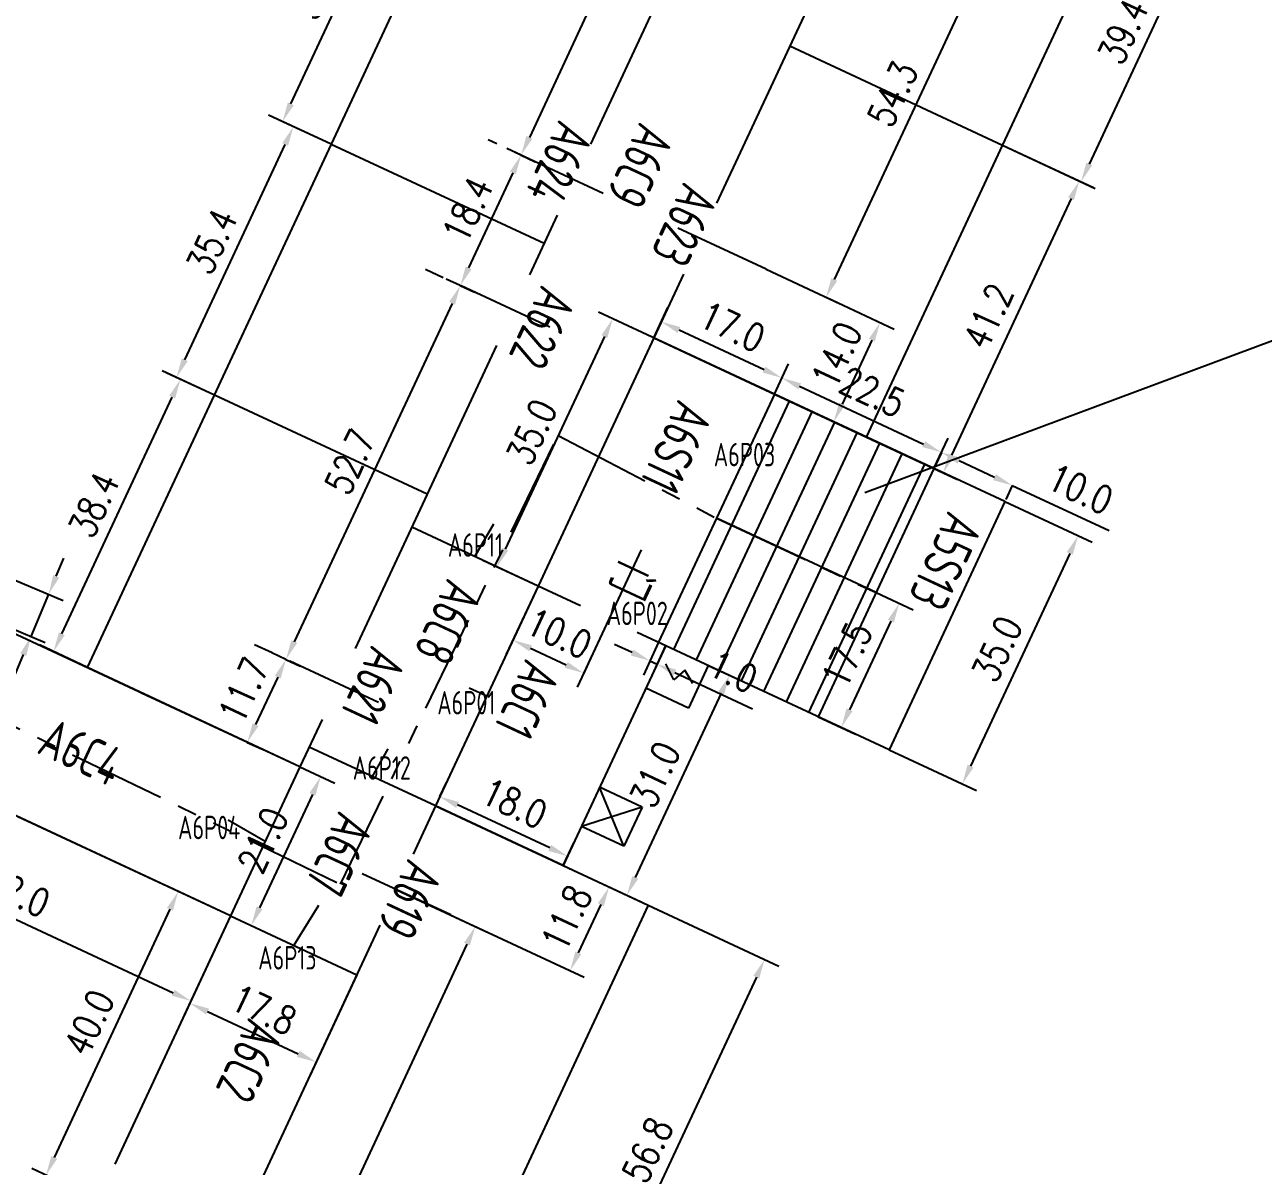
# Model space of a CAD drawing. Header units: millimetres. Extents: x -1254 to 4822, y -4397 to 16.
# Drawn here: x 1250.2 to 1408.5, y -813 to -667.1 of the extents above; entities that cross this region are included whole.
import ezdxf

# ---------------------------------------------------------------- set-up
doc = ezdxf.new("R2010")
doc.units = ezdxf.units.MM
doc.header["$LTSCALE"] = 10
doc.linetypes.add('CENTER', pattern=[2, 1.25, -0.25, 0.25, -0.25])
doc.linetypes.add('PHANTOM', pattern=[2.5, 1.25, -0.25, 0.25, -0.25, 0.25, -0.25])
for name, color, linetype in [('1轮廓实线层', 7, 'Continuous'), ('2细线层', 6, 'Continuous'), ('3中心线层', 1, 'CENTER'), ('5剖面线层', 2, 'Continuous'), ('6文字层', 5, 'Continuous'), ('7标注层', 6, 'Continuous'), ('9双点划线层', 6, 'PHANTOM')]:
    doc.layers.add(name, color=color, linetype=linetype)
doc.styles.add('PC_TEXTSTYLE', font='gbenor.shx', dxfattribs={"width": 0.8, "bigfont": 'hzfs.shx'})
doc.styles.add('TH_GBDIM', font='romans.shx', dxfattribs={"width": 0.8, "bigfont": 'gbcbig.shx'})
doc.dimstyles.new('单位为厘米', dxfattribs={"dimtxt": 3.5, "dimasz": 2.5, "dimexe": 2, "dimexo": 0, "dimgap": 1.5, "dimtad": 1, "dimdec": 1, "dimzin": 0, "dimdsep": 46, "dimtxsty": 'TH_GBDIM', "dimcen": 2.5, "dimclrd": 1, "dimclre": 1, "dimclrt": 5, "dimadec": 0, "dimazin": 0, "dimtfac": 0.714286, "dimtdec": 1, "dimtmove": 0, "dimatfit": 3, "dimfxl": 1, "dimtzin": 0, "dimlwd": -1, "dimlwe": -1, "dimarcsym": 0})

# ---------------------------------------------------------------- blocks, each defined once
blk = doc.blocks.new('*D308')
at = {"layer": '1轮廓实线层', "color": 1, "transparency": 16777216}
for p, q in [((1370.92, -650.57), (1377.38, -653.58)), ((1374.51, -655), (1353.67, -699.68)), ((1344.96, -698.37), (1354.43, -702.79))]:
    blk.add_line(p, q, dxfattribs=at)
for points in [[(1374.13, -654.82), (1374.88, -655.17), (1375.56, -652.73)], [(1353.29, -699.5), (1354.05, -699.86), (1352.62, -701.94)]]:
    blk.add_solid(points, dxfattribs=at)
at = {"layer": 'Defpoints', "color": 0, "transparency": 16777216}
for p in [(1370.92, -650.57), (1344.96, -698.37), (1352.62, -701.94)]:
    blk.add_point(p, dxfattribs=at)
at = {"layer": '1轮廓实线层', "color": 5, "transparency": 16777216, "insert": (1361.14, -675.96), "char_height": 3.5, "attachment_point": 5, "rotation": 65, "style": 'TH_GBDIM'}
blk.add_mtext('54.3', dxfattribs=at)
blk = doc.blocks.new('*D309')
at = {"layer": '1轮廓实线层', "color": 1, "transparency": 16777216}
for p, q in [((1336.6, -634.56), (1338.41, -635.41)), ((1335.54, -636.83), (1314.71, -681.51)), ((1313.65, -683.78), (1311.84, -682.93))]:
    blk.add_line(p, q, dxfattribs=at)
for points in [[(1335.17, -636.65), (1335.92, -637.01), (1336.6, -634.56)], [(1314.33, -681.33), (1315.09, -681.69), (1313.65, -683.78)]]:
    blk.add_solid(points, dxfattribs=at)
at = {"layer": 'Defpoints', "color": 0, "transparency": 16777216}
for p in [(1336.6, -634.56), (1313.65, -683.78), (1313.65, -683.78)]:
    blk.add_point(p, dxfattribs=at)
at = {"layer": '1轮廓实线层', "color": 5, "transparency": 16777216, "insert": (1322.18, -657.8), "char_height": 3.5, "attachment_point": 5, "rotation": 65, "style": 'TH_GBDIM'}
blk.add_mtext('54.3', dxfattribs=at)
blk = doc.blocks.new('*D310')
at = {"layer": '1轮廓实线层', "color": 1, "transparency": 16777216}
for p, q in [((1313.65, -683.78), (1315.46, -684.62)), ((1312.6, -686.04), (1306.93, -698.19)), ((1305.88, -700.45), (1304.06, -699.61))]:
    blk.add_line(p, q, dxfattribs=at)
for points in [[(1312.22, -685.87), (1312.97, -686.22), (1313.65, -683.78)], [(1306.56, -698.01), (1307.31, -698.36), (1305.88, -700.45)]]:
    blk.add_solid(points, dxfattribs=at)
at = {"layer": 'Defpoints', "color": 0, "transparency": 16777216}
for p in [(1313.65, -683.78), (1305.88, -700.45), (1305.88, -700.45)]:
    blk.add_point(p, dxfattribs=at)
at = {"layer": '1轮廓实线层', "color": 5, "transparency": 16777216, "insert": (1306.82, -690.74), "char_height": 3.5, "attachment_point": 5, "rotation": 65, "style": 'TH_GBDIM'}
blk.add_mtext('18.4', dxfattribs=at)
blk = doc.blocks.new('*D311')
at = {"layer": '1轮廓实线层', "color": 1, "transparency": 16777216}
for p, q in [((1352.62, -701.94), (1361.33, -706.01)), ((1358.46, -707.43), (1354.66, -715.59)), ((1346.7, -714.63), (1355.41, -718.7))]:
    blk.add_line(p, q, dxfattribs=at)
for points in [[(1358.08, -707.25), (1358.84, -707.6), (1359.52, -705.16)], [(1354.28, -715.41), (1355.03, -715.76), (1353.6, -717.85)]]:
    blk.add_solid(points, dxfattribs=at)
at = {"layer": 'Defpoints', "color": 0, "transparency": 16777216}
for p in [(1352.62, -701.94), (1346.7, -714.63), (1353.6, -717.85)]:
    blk.add_point(p, dxfattribs=at)
at = {"layer": '1轮廓实线层', "color": 5, "transparency": 16777216, "insert": (1354, -709.3), "char_height": 3.5, "attachment_point": 5, "rotation": 65, "style": 'TH_GBDIM'}
blk.add_mtext('14.0', dxfattribs=at)
blk = doc.blocks.new('*D312')
at = {"layer": '1轮廓实线层', "color": 1, "transparency": 16777216}
for p, q in [((1305.88, -700.45), (1307.69, -701.3)), ((1304.82, -702.72), (1284.66, -745.95)), ((1283.6, -748.21), (1281.79, -747.37))]:
    blk.add_line(p, q, dxfattribs=at)
for points in [[(1304.44, -702.54), (1305.2, -702.89), (1305.88, -700.45)], [(1284.28, -745.77), (1285.04, -746.12), (1283.6, -748.21)]]:
    blk.add_solid(points, dxfattribs=at)
at = {"layer": 'Defpoints', "color": 0, "transparency": 16777216}
for p in [(1305.88, -700.45), (1283.6, -748.21), (1283.6, -748.21)]:
    blk.add_point(p, dxfattribs=at)
at = {"layer": '1轮廓实线层', "color": 5, "transparency": 16777216, "insert": (1291.79, -722.96), "char_height": 3.5, "attachment_point": 5, "rotation": 65, "style": 'TH_GBDIM'}
blk.add_mtext('52.7', dxfattribs=at)
blk = doc.blocks.new('*D313')
at = {"layer": '1轮廓实线层', "color": 1, "transparency": 16777216}
for p, q in [((1332.87, -708.18), (1323.54, -703.84)), ((1324.3, -706.95), (1311.62, -734.14)), ((1315.81, -738.85), (1308.75, -735.56))]:
    blk.add_line(p, q, dxfattribs=at)
for points in [[(1323.92, -706.77), (1324.68, -707.12), (1325.36, -704.68)], [(1311.24, -733.96), (1312, -734.31), (1310.56, -736.4)]]:
    blk.add_solid(points, dxfattribs=at)
at = {"layer": 'Defpoints', "color": 0, "transparency": 16777216}
for p in [(1332.87, -708.18), (1310.56, -736.4), (1315.81, -738.85)]:
    blk.add_point(p, dxfattribs=at)
at = {"layer": '1轮廓实线层', "color": 5, "transparency": 16777216, "insert": (1315.01, -719.17), "char_height": 3.5, "attachment_point": 5, "rotation": 65, "style": 'TH_GBDIM'}
blk.add_mtext('35.0', dxfattribs=at)
blk = doc.blocks.new('*D314')
at = {"layer": '1轮廓实线层', "color": 1, "transparency": 16777216}
for p, q in [((1315.81, -738.85), (1311.75, -747.56)), ((1324.87, -743.07), (1320.81, -751.78)), ((1314.86, -746.8), (1319.39, -748.91))]:
    blk.add_line(p, q, dxfattribs=at)
for points in [[(1315.04, -746.42), (1314.68, -747.18), (1312.59, -745.74)], [(1319.57, -748.54), (1319.22, -749.29), (1321.66, -749.97)]]:
    blk.add_solid(points, dxfattribs=at)
at = {"layer": 'Defpoints', "color": 0, "transparency": 16777216}
for p in [(1315.81, -738.85), (1324.87, -743.07), (1321.66, -749.97)]:
    blk.add_point(p, dxfattribs=at)
at = {"layer": '1轮廓实线层', "color": 5, "transparency": 16777216, "insert": (1318.5, -744.91), "char_height": 3.5, "attachment_point": 5, "rotation": 335, "style": 'TH_GBDIM'}
blk.add_mtext('10.0', dxfattribs=at)
blk = doc.blocks.new('*D315')
at = {"layer": '1轮廓实线层', "color": 1, "transparency": 16777216}
for p, q in [((1330.6, -707.13), (1332.41, -703.26)), ((1344.7, -711.2), (1333.83, -706.13)), ((1346.01, -714.31), (1347.81, -710.44))]:
    blk.add_line(p, q, dxfattribs=at)
for points in [[(1334, -705.75), (1333.65, -706.5), (1331.56, -705.07)], [(1344.88, -710.82), (1344.53, -711.57), (1346.97, -712.25)]]:
    blk.add_solid(points, dxfattribs=at)
at = {"layer": 'Defpoints', "color": 0, "transparency": 16777216}
for p in [(1331.56, -705.07), (1330.6, -707.13), (1346.01, -714.31)]:
    blk.add_point(p, dxfattribs=at)
at = {"layer": '1轮廓实线层', "color": 5, "transparency": 16777216, "insert": (1340.64, -705.72), "char_height": 3.5, "attachment_point": 5, "rotation": 335, "style": 'TH_GBDIM'}
blk.add_mtext('17.0', dxfattribs=at)
blk = doc.blocks.new('*D316')
at = {"layer": '1轮廓实线层', "color": 1, "transparency": 16777216}
for p, q in [((1346.01, -714.31), (1347.81, -710.44)), ((1349.23, -713.31), (1365.09, -720.71)), ((1366.4, -723.82), (1368.21, -719.95))]:
    blk.add_line(p, q, dxfattribs=at)
for points in [[(1349.41, -712.93), (1349.06, -713.69), (1346.97, -712.25)], [(1365.27, -720.33), (1364.92, -721.08), (1367.36, -721.76)]]:
    blk.add_solid(points, dxfattribs=at)
at = {"layer": 'Defpoints', "color": 0, "transparency": 16777216}
for p in [(1346.01, -714.31), (1367.36, -721.76), (1366.4, -723.82)]:
    blk.add_point(p, dxfattribs=at)
at = {"layer": '1轮廓实线层', "color": 5, "transparency": 16777216, "insert": (1358.54, -714.06), "char_height": 3.5, "attachment_point": 5, "rotation": 335, "style": 'TH_GBDIM'}
blk.add_mtext('22.5', dxfattribs=at)
blk = doc.blocks.new('*D317')
at = {"layer": '1轮廓实线层', "color": 1, "transparency": 16777216}
for p, q in [((1367.36, -721.76), (1366.52, -723.57)), ((1369.63, -722.82), (1374.16, -724.93)), ((1376.42, -725.99), (1375.58, -727.8)), ((1376.42, -725.99), (1388.78, -731.75))]:
    blk.add_line(p, q, dxfattribs=at)
for points in [[(1369.8, -722.44), (1369.45, -723.2), (1367.36, -721.76)], [(1374.33, -724.55), (1373.98, -725.31), (1376.42, -725.99)]]:
    blk.add_solid(points, dxfattribs=at)
at = {"layer": 'Defpoints', "color": 0, "transparency": 16777216}
for p in [(1367.36, -721.76), (1376.42, -725.99), (1376.42, -725.99)]:
    blk.add_point(p, dxfattribs=at)
at = {"layer": '1轮廓实线层', "color": 5, "transparency": 16777216, "insert": (1385.11, -726.45), "char_height": 3.5, "attachment_point": 5, "rotation": 335, "style": 'TH_GBDIM'}
blk.add_mtext('10.0', dxfattribs=at)
blk = doc.blocks.new('*D318')
at = {"layer": '1轮廓实线层', "color": 1, "transparency": 16777216}
for p, q in [((1359.01, -739.68), (1363.77, -741.9)), ((1360.9, -743.32), (1355.62, -754.65)), ((1351.61, -755.54), (1356.37, -757.76))]:
    blk.add_line(p, q, dxfattribs=at)
for points in [[(1360.52, -743.15), (1361.28, -743.5), (1361.96, -741.06)], [(1355.24, -754.48), (1356, -754.83), (1354.56, -756.92)]]:
    blk.add_solid(points, dxfattribs=at)
at = {"layer": 'Defpoints', "color": 0, "transparency": 16777216}
for p in [(1359.01, -739.68), (1351.61, -755.54), (1354.56, -756.92)]:
    blk.add_point(p, dxfattribs=at)
at = {"layer": '1轮廓实线层', "color": 5, "transparency": 16777216, "insert": (1355.31, -747.61), "char_height": 3.5, "attachment_point": 5, "rotation": 65, "style": 'TH_GBDIM'}
blk.add_mtext('17.5', dxfattribs=at)
blk = doc.blocks.new('*D319')
at = {"layer": '1轮廓实线层', "color": 1, "transparency": 16777216}
for p, q in [((1303.26, -765.75), (1304.11, -763.94)), ((1317.31, -772.3), (1305.53, -766.81)), ((1319.02, -774.55), (1320.42, -771.55))]:
    blk.add_line(p, q, dxfattribs=at)
for points in [[(1305.71, -766.43), (1305.35, -767.19), (1303.26, -765.75)], [(1317.49, -771.92), (1317.14, -772.68), (1319.58, -773.36)]]:
    blk.add_solid(points, dxfattribs=at)
at = {"layer": 'Defpoints', "color": 0, "transparency": 16777216}
for p in [(1303.26, -765.75), (1303.26, -765.75), (1319.02, -774.55)]:
    blk.add_point(p, dxfattribs=at)
at = {"layer": '1轮廓实线层', "color": 5, "transparency": 16777216, "insert": (1312.79, -766.61), "char_height": 3.5, "attachment_point": 5, "rotation": 335, "style": 'TH_GBDIM'}
blk.add_mtext('18.0', dxfattribs=at)
blk = doc.blocks.new('*D320')
at = {"layer": '1轮廓实线层', "color": 1, "transparency": 16777216}
for p, q in [((1337.56, -748.99), (1342.09, -751.1)), ((1339.22, -752.52), (1328.23, -776.08)), ((1319.02, -774.55), (1328.98, -779.2))]:
    blk.add_line(p, q, dxfattribs=at)
for points in [[(1338.84, -752.34), (1339.59, -752.7), (1340.27, -750.25)], [(1327.85, -775.91), (1328.61, -776.26), (1327.17, -778.35)]]:
    blk.add_solid(points, dxfattribs=at)
at = {"layer": 'Defpoints', "color": 0, "transparency": 16777216}
for p in [(1337.56, -748.99), (1319.02, -774.55), (1327.17, -778.35)]:
    blk.add_point(p, dxfattribs=at)
at = {"layer": '1轮廓实线层', "color": 5, "transparency": 16777216, "insert": (1330.78, -762.93), "char_height": 3.5, "attachment_point": 5, "rotation": 65, "style": 'TH_GBDIM'}
blk.add_mtext('31.0', dxfattribs=at)
blk = doc.blocks.new('*D321')
at = {"layer": '1轮廓实线层', "color": 1, "transparency": 16777216}
for p, q in [((1283.6, -748.21), (1285.42, -749.06)), ((1282.55, -750.48), (1279.72, -756.55)), ((1278.66, -758.82), (1280.47, -759.66))]:
    blk.add_line(p, q, dxfattribs=at)
for points in [[(1282.17, -750.3), (1282.93, -750.66), (1283.6, -748.21)], [(1279.34, -756.38), (1280.09, -756.73), (1278.66, -758.82)]]:
    blk.add_solid(points, dxfattribs=at)
at = {"layer": 'Defpoints', "color": 0, "transparency": 16777216}
for p in [(1283.6, -748.21), (1278.66, -758.82), (1278.66, -758.82)]:
    blk.add_point(p, dxfattribs=at)
at = {"layer": '1轮廓实线层', "color": 5, "transparency": 16777216, "insert": (1278.19, -752.14), "char_height": 3.5, "attachment_point": 5, "rotation": 65, "style": 'TH_GBDIM'}
blk.add_mtext('11.7', dxfattribs=at)
blk = doc.blocks.new('*D323')
at = {"layer": '1轮廓实线层', "color": 1, "transparency": 16777216}
for p, q in [((1285.39, -761.96), (1289.85, -764.04)), ((1286.98, -765.46), (1280.22, -779.96)), ((1276.52, -780.99), (1280.98, -783.07))]:
    blk.add_line(p, q, dxfattribs=at)
for points in [[(1286.6, -765.28), (1287.36, -765.63), (1288.04, -763.19)], [(1279.84, -779.78), (1280.6, -780.13), (1279.16, -782.22)]]:
    blk.add_solid(points, dxfattribs=at)
at = {"layer": 'Defpoints', "color": 0, "transparency": 16777216}
for p in [(1285.39, -761.96), (1276.52, -780.99), (1279.16, -782.22)]:
    blk.add_point(p, dxfattribs=at)
at = {"layer": '1轮廓实线层', "color": 5, "transparency": 16777216, "insert": (1280.66, -771.33), "char_height": 3.5, "attachment_point": 5, "rotation": 65, "style": 'TH_GBDIM'}
blk.add_mtext('21.0', dxfattribs=at)
blk = doc.blocks.new('*D326')
at = {"layer": '1轮廓实线层', "color": 1, "transparency": 16777216}
for p, q in [((1276.52, -780.99), (1268.02, -777.03)), ((1268.78, -780.14), (1253.98, -811.86)), ((1259.61, -817.24), (1251.11, -813.28))]:
    blk.add_line(p, q, dxfattribs=at)
for points in [[(1268.4, -779.96), (1269.15, -780.31), (1269.83, -777.87)], [(1253.61, -811.68), (1254.36, -812.04), (1252.93, -814.13)]]:
    blk.add_solid(points, dxfattribs=at)
at = {"layer": 'Defpoints', "color": 0, "transparency": 16777216}
for p in [(1276.52, -780.99), (1252.93, -814.13), (1259.61, -817.24)]:
    blk.add_point(p, dxfattribs=at)
at = {"layer": '1轮廓实线层', "color": 5, "transparency": 16777216, "insert": (1258.43, -794.63), "char_height": 3.5, "attachment_point": 5, "rotation": 65, "style": 'TH_GBDIM'}
blk.add_mtext('40.0', dxfattribs=at)
blk = doc.blocks.new('*D335')
at = {"layer": '1轮廓实线层', "color": 1, "transparency": 16777216}
for p, q in [((1297.72, -777.64), (1309.6, -783.18)), ((1306.73, -784.6), (1270.81, -861.63)), ((1259.69, -859.21), (1271.57, -864.75))]:
    blk.add_line(p, q, dxfattribs=at)
for points in [[(1306.36, -784.42), (1307.11, -784.77), (1307.79, -782.33)], [(1270.43, -861.46), (1271.19, -861.81), (1269.76, -863.9)]]:
    blk.add_solid(points, dxfattribs=at)
at = {"layer": 'Defpoints', "color": 0, "transparency": 16777216}
for p in [(1297.72, -777.64), (1259.69, -859.21), (1269.76, -863.9)]:
    blk.add_point(p, dxfattribs=at)
at = {"layer": '1轮廓实线层', "color": 5, "transparency": 16777216, "insert": (1282.89, -828.05), "char_height": 3.5, "attachment_point": 5, "rotation": 65, "style": 'TH_GBDIM'}
blk.add_mtext('90.0', dxfattribs=at)
blk = doc.blocks.new('*D336')
at = {"layer": '1轮廓实线层', "color": 1, "transparency": 16777216}
for p, q in [((1302.71, -766.94), (1326.71, -778.13)), ((1297.72, -777.64), (1321.72, -788.83)), ((1323.84, -779.55), (1320.96, -785.72))]:
    blk.add_line(p, q, dxfattribs=at)
for points in [[(1323.46, -779.38), (1324.22, -779.73), (1324.89, -777.29)], [(1320.59, -785.54), (1321.34, -785.89), (1319.91, -787.98)]]:
    blk.add_solid(points, dxfattribs=at)
at = {"layer": 'Defpoints', "color": 0, "transparency": 16777216}
for p in [(1302.71, -766.94), (1297.72, -777.64), (1319.91, -787.98)]:
    blk.add_point(p, dxfattribs=at)
at = {"layer": '1轮廓实线层', "color": 5, "transparency": 16777216, "insert": (1319.46, -781.26), "char_height": 3.5, "attachment_point": 5, "rotation": 65, "style": 'TH_GBDIM'}
blk.add_mtext('11.8', dxfattribs=at)
blk = doc.blocks.new('*D546')
at = {"layer": '6文字层', "color": 1, "transparency": 16777216}
for p, q in [((1239.7, -734.2), (1255.11, -740.68)), ((1254.24, -737.6), (1255.21, -735.3)), ((1237.43, -739.59), (1252.84, -746.07)), ((1253.27, -739.9), (1251, -745.3)), ((1250.03, -747.6), (1245.63, -758.08))]:
    blk.add_line(p, q, dxfattribs=at)
for points in [[(1253.85, -737.44), (1254.62, -737.76), (1253.27, -739.9)], [(1249.65, -747.44), (1250.42, -747.76), (1251, -745.3)]]:
    blk.add_solid(points, dxfattribs=at)
at = {"layer": 'Defpoints', "color": 0, "transparency": 16777216}
for p in [(1239.7, -734.2), (1237.43, -739.59), (1251, -745.3)]:
    blk.add_point(p, dxfattribs=at)
at = {"layer": '6文字层', "color": 5, "transparency": 16777216, "insert": (1244.35, -752.73), "char_height": 3.5, "attachment_point": 5, "rotation": 67.2, "style": 'TH_GBDIM'}
blk.add_mtext('5.8', dxfattribs=at)
blk = doc.blocks.new('*D562')
at = {"color": 1, "transparency": 16777216}
for p, q in [((1274.45, -714.44), (1268.31, -711.58)), ((1254.96, -744.95), (1269.06, -714.69)), ((1258.23, -749.23), (1252.09, -746.37))]:
    blk.add_line(p, q, dxfattribs=at)
for points in [[(1268.69, -714.51), (1269.44, -714.87), (1270.12, -712.42)], [(1254.58, -744.77), (1255.33, -745.12), (1253.9, -747.21)]]:
    blk.add_solid(points, dxfattribs=at)
at = {"layer": 'Defpoints', "color": 0, "transparency": 16777216}
for p in [(1270.12, -712.42), (1274.45, -714.44), (1258.23, -749.23)]:
    blk.add_point(p, dxfattribs=at)
at = {"color": 5, "transparency": 16777216, "insert": (1259.06, -728.44), "char_height": 3.5, "attachment_point": 5, "rotation": 65, "style": 'TH_GBDIM'}
blk.add_mtext('38.4', dxfattribs=at)
blk = doc.blocks.new('*D563')
at = {"color": 1, "transparency": 16777216}
for p, q in [((1289.39, -682.4), (1282.74, -679.3)), ((1270.67, -709.92), (1283.49, -682.41)), ((1274.45, -714.44), (1267.8, -711.34))]:
    blk.add_line(p, q, dxfattribs=at)
for points in [[(1283.12, -682.24), (1283.87, -682.59), (1284.55, -680.15)], [(1270.29, -709.74), (1271.05, -710.1), (1269.61, -712.19)]]:
    blk.add_solid(points, dxfattribs=at)
at = {"layer": 'Defpoints', "color": 0, "transparency": 16777216}
for p in [(1284.55, -680.15), (1289.39, -682.4), (1274.45, -714.44)]:
    blk.add_point(p, dxfattribs=at)
at = {"color": 5, "transparency": 16777216, "insert": (1274.14, -694.79), "char_height": 3.5, "attachment_point": 5, "rotation": 65, "style": 'TH_GBDIM'}
blk.add_mtext('35.4', dxfattribs=at)
blk = doc.blocks.new('*D564')
at = {"color": 1, "transparency": 16777216}
for p, q in [((1304.18, -650.68), (1296.14, -646.94)), ((1284.22, -677.24), (1296.9, -650.05)), ((1289.39, -682.4), (1281.35, -678.66))]:
    blk.add_line(p, q, dxfattribs=at)
for points in [[(1296.52, -649.87), (1297.27, -650.22), (1297.95, -647.78)], [(1283.84, -677.06), (1284.6, -677.41), (1283.16, -679.5)]]:
    blk.add_solid(points, dxfattribs=at)
at = {"layer": 'Defpoints', "color": 0, "transparency": 16777216}
for p in [(1297.95, -647.78), (1304.18, -650.68), (1289.39, -682.4)]:
    blk.add_point(p, dxfattribs=at)
at = {"color": 5, "transparency": 16777216, "insert": (1287.61, -662.27), "char_height": 3.5, "attachment_point": 5, "rotation": 65, "style": 'TH_GBDIM'}
blk.add_mtext('35.0', dxfattribs=at)
blk = doc.blocks.new('*D573')
at = {"color": 1, "transparency": 16777216}
for p, q in [((1391.82, -646.82), (1403.66, -652.34)), ((1400.79, -653.76), (1386.26, -684.92)), ((1375.18, -682.51), (1387.01, -688.03))]:
    blk.add_line(p, q, dxfattribs=at)
for points in [[(1400.41, -653.58), (1401.16, -653.93), (1401.84, -651.49)], [(1385.88, -684.74), (1386.63, -685.09), (1385.2, -687.18)]]:
    blk.add_solid(points, dxfattribs=at)
at = {"layer": 'Defpoints', "color": 0, "transparency": 16777216}
for p in [(1391.82, -646.82), (1375.18, -682.51), (1385.2, -687.18)]:
    blk.add_point(p, dxfattribs=at)
at = {"color": 5, "transparency": 16777216, "insert": (1390.58, -667.96), "char_height": 3.5, "attachment_point": 5, "rotation": 65, "style": 'TH_GBDIM'}
blk.add_mtext('39.4', dxfattribs=at)
blk = doc.blocks.new('*D574')
at = {"color": 1, "transparency": 16777216}
for p, q in [((1375.18, -682.51), (1386.79, -687.92)), ((1383.92, -689.34), (1368.64, -722.11)), ((1357.79, -719.81), (1369.4, -725.22))]:
    blk.add_line(p, q, dxfattribs=at)
for points in [[(1383.54, -689.17), (1384.3, -689.52), (1384.98, -687.08)], [(1368.27, -721.93), (1369.02, -722.28), (1367.59, -724.37)]]:
    blk.add_solid(points, dxfattribs=at)
at = {"layer": 'Defpoints', "color": 0, "transparency": 16777216}
for p in [(1375.18, -682.51), (1357.79, -719.81), (1367.59, -724.37)]:
    blk.add_point(p, dxfattribs=at)
at = {"color": 5, "transparency": 16777216, "insert": (1373.34, -704.35), "char_height": 3.5, "attachment_point": 5, "rotation": 65, "style": 'TH_GBDIM'}
blk.add_mtext('41.2', dxfattribs=at)
blk = doc.blocks.new('*D575')
at = {"color": 1, "transparency": 16777216}
for p, q in [((1375.46, -728.05), (1386.63, -733.25)), ((1383.76, -734.67), (1371.08, -761.86)), ((1360.67, -759.77), (1371.84, -764.97))]:
    blk.add_line(p, q, dxfattribs=at)
for points in [[(1383.38, -734.5), (1384.14, -734.85), (1384.82, -732.41)], [(1370.7, -761.69), (1371.46, -762.04), (1370.03, -764.13)]]:
    blk.add_solid(points, dxfattribs=at)
at = {"layer": 'Defpoints', "color": 0, "transparency": 16777216}
for p in [(1375.46, -728.05), (1360.67, -759.77), (1370.03, -764.13)]:
    blk.add_point(p, dxfattribs=at)
at = {"color": 5, "transparency": 16777216, "insert": (1374.48, -746.89), "char_height": 3.5, "attachment_point": 5, "rotation": 65, "style": 'TH_GBDIM'}
blk.add_mtext('35.0', dxfattribs=at)
blk = doc.blocks.new('*D576')
at = {"color": 1, "transparency": 16777216}
for p, q in [((1329.9, -779.62), (1346.57, -787.4)), ((1343.71, -788.82), (1321.81, -835.77)), ((1305.89, -831.1), (1322.57, -838.88))]:
    blk.add_line(p, q, dxfattribs=at)
for points in [[(1343.33, -788.64), (1344.08, -788.99), (1344.76, -786.55)], [(1321.44, -835.59), (1322.19, -835.94), (1320.76, -838.03)]]:
    blk.add_solid(points, dxfattribs=at)
at = {"layer": 'Defpoints', "color": 0, "transparency": 16777216}
for p in [(1329.9, -779.62), (1305.89, -831.1), (1320.76, -838.03)]:
    blk.add_point(p, dxfattribs=at)
at = {"color": 5, "transparency": 16777216, "insert": (1329.81, -810.92), "char_height": 3.5, "attachment_point": 5, "rotation": 65, "style": 'TH_GBDIM'}
blk.add_mtext('56.8', dxfattribs=at)
blk = doc.blocks.new('*D590')
at = {"color": 1, "transparency": 16777216}
for p, q in [((1229.39, -759.01), (1223.48, -771.7)), ((1226.59, -770.94), (1269.18, -790.8)), ((1276.52, -780.99), (1270.6, -793.67))]:
    blk.add_line(p, q, dxfattribs=at)
for points in [[(1226.76, -770.56), (1226.41, -771.32), (1224.32, -769.88)], [(1269.36, -790.43), (1269.01, -791.18), (1271.45, -791.86)]]:
    blk.add_solid(points, dxfattribs=at)
at = {"layer": 'Defpoints', "color": 0, "transparency": 16777216}
for p in [(1229.39, -759.01), (1276.52, -780.99), (1271.45, -791.86)]:
    blk.add_point(p, dxfattribs=at)
at = {"color": 5, "transparency": 16777216, "insert": (1249.26, -777.93), "char_height": 3.5, "attachment_point": 5, "rotation": 335, "style": 'TH_GBDIM'}
blk.add_mtext('52.0', dxfattribs=at)
blk = doc.blocks.new('*D591')
at = {"color": 1, "transparency": 16777216}
for p, q in [((1276.52, -780.99), (1270.47, -793.96)), ((1292.65, -788.51), (1286.6, -801.49)), ((1273.58, -793.21), (1285.18, -798.62))]:
    blk.add_line(p, q, dxfattribs=at)
for points in [[(1273.76, -792.83), (1273.4, -793.59), (1271.31, -792.15)], [(1285.36, -798.24), (1285, -799), (1287.45, -799.67)]]:
    blk.add_solid(points, dxfattribs=at)
at = {"layer": 'Defpoints', "color": 0, "transparency": 16777216}
for p in [(1276.52, -780.99), (1292.65, -788.51), (1287.45, -799.67)]:
    blk.add_point(p, dxfattribs=at)
at = {"color": 5, "transparency": 16777216, "insert": (1280.75, -792.97), "char_height": 3.5, "attachment_point": 5, "rotation": 335, "style": 'TH_GBDIM'}
blk.add_mtext('17.8', dxfattribs=at)
blk = doc.blocks.new('*D593')
at = {"color": 1, "transparency": 16777216}
for p, q in [((1327.85, -747.35), (1325.58, -746.29)), ((1331.22, -746.03), (1329.27, -750.22)), ((1332.12, -746.45), (1330.17, -750.64)), ((1330.11, -748.4), (1331.02, -748.83)), ((1333.28, -749.88), (1343.22, -754.52))]:
    blk.add_line(p, q, dxfattribs=at)
for points in [[(1328.02, -746.97), (1327.67, -747.72), (1330.11, -748.4)], [(1333.46, -749.51), (1333.11, -750.26), (1331.02, -748.83)]]:
    blk.add_solid(points, dxfattribs=at)
at = {"layer": 'Defpoints', "color": 0, "transparency": 16777216}
for p in [(1331.22, -746.03), (1332.12, -746.45), (1331.02, -748.83)]:
    blk.add_point(p, dxfattribs=at)
at = {"color": 5, "transparency": 16777216, "insert": (1340.76, -749.78), "char_height": 3.5, "attachment_point": 5, "rotation": 335, "style": 'TH_GBDIM'}
blk.add_mtext('1.0', dxfattribs=at)

msp = doc.modelspace()

# ---------------------------------------------------------------- hatches: boundary and pattern name
at = {"layer": '5剖面线层'}
h = msp.add_hatch(dxfattribs=at)
h.set_pattern_fill('ANSI31', color=256, angle=200, style=0)
h.set_pattern_definition([(245, (-1860.308, -480.8657), (2.8775272, -1.341813), [])])
h.paths.add_polyline_path([(1359.005, -739.681), (1366.401, -723.82), (1346.009, -714.311), (1338.613, -730.172)])
h.paths.add_polyline_path([(1338.613, -730.172), (1331.217, -746.032), (1351.609, -755.541), (1359.005, -739.681)])

# ---------------------------------------------------------------- linework, layer by layer
at = {"layer": '1轮廓实线层'}
for p, q in [((1258.227, -749.23), (1350.133, -552.138)), ((1357.791, -719.806), (1417.351, -592.08)), ((1341.221, -642.235), (1322.499, -682.385)), ((1357.354, -649.758), (1338.632, -689.907)), ((1347.993, -669.832), (1375.182, -682.511)), ((1316.578, -695.083), (1289.389, -682.404)), ((1318.273, -691.448), (1314.723, -699.061)), ((1334.405, -698.97), (1315.81, -738.848)), ((1330.602, -707.127), (1357.791, -719.806)), ((1310.497, -708.124), (1292.451, -746.823)), ((1375.464, -728.047), (1332.868, -708.184)), ((1301.638, -727.121), (1274.449, -714.442)), ((1346.009, -714.311), (1331.217, -746.032)), ((1366.401, -723.82), (1351.609, -755.541)), ((1375.464, -728.047), (1360.672, -759.767)), ((1359.005, -739.681), (1338.613, -730.172)), ((1321.248, -741.383), (1315.81, -738.848)), ((1272.006, -755.716), (1237.433, -739.594)), ((1360.672, -759.767), (1328.498, -744.764)), ((1332.124, -746.455), (1319.023, -774.55)), ((1285.393, -761.958), (1258.227, -749.23)), ((1333.165, -750.825), (1332.126, -748.775)), ((1334.553, -749.583), (1333.165, -750.825)), ((1335.583, -751.305), (1334.553, -749.583)), ((1337.562, -748.991), (1335.026, -754.428)), ((1285.393, -761.958), (1265.147, -752.517)), ((1335.026, -754.428), (1329.588, -751.893)), ((1285.393, -761.958), (1272.006, -755.716)), ((1288.225, -755.886), (1285.393, -761.958)), ((1276.518, -780.991), (1229.39, -759.015)), ((1329.124, -767.086), (1323.686, -764.55)), ((1326.786, -772.098), (1323.686, -764.55)), ((1302.709, -766.943), (1299.835, -773.106)), ((1319.023, -774.55), (1302.709, -766.943)), ((1302.709, -766.943), (1329.898, -779.622)), ((1329.124, -767.086), (1321.348, -769.562)), ((1329.124, -767.086), (1326.786, -772.098)), ((1276.518, -780.991), (1249.329, -768.312)), ((1326.786, -772.098), (1321.348, -769.562)), ((1329.898, -779.622), (1141.15, -1184.393)), ((1276.518, -780.991), (1261.727, -812.712)), ((1295.609, -782.169), (1261.8, -854.674))]:
    msp.add_line(p, q, dxfattribs=at)
at = {"layer": '2细线层'}
for p, q in [((1307.744, -735.086), (1310.153, -730.876)), ((1315.81, -738.848), (1299.678, -731.325)), ((1315.81, -738.848), (1302.709, -766.943)), ((1309.26, -752.896), (1307.004, -751.884)), ((1302.709, -766.943), (1286.577, -759.421)), ((1294.643, -763.182), (1296.648, -759.624)), ((1285.393, -761.958), (1276.518, -780.991)), ((1280.956, -771.475), (1276.207, -768.755)), ((1284.585, -784.752), (1287.815, -779.616)), ((1276.518, -780.991), (1292.651, -788.513))]:
    msp.add_line(p, q, dxfattribs=at)
at = {"layer": '3中心线层'}
for p, q in [((1324.151, -688.672), (1309.441, -681.812)), ((1344.956, -698.373), (1333.66, -693.106)), ((1317.302, -705.78), (1301.062, -698.207)), ((1329.005, -734.214), (1320.812, -751.782)), ((1295.444, -753.736), (1277.774, -745.496)), ((1304.648, -780.867), (1293.349, -775.598))]:
    msp.add_line(p, q, dxfattribs=at)
at = {"layer": '7标注层'}
msp.add_line((1357.589, -726.868), (1419.699, -703.744), dxfattribs=at)
at = {"layer": '9双点划线层'}
for p, q in [((1290.563, -776.955), (1318.404, -719.59)), ((1318.404, -719.59), (1338.613, -730.172)), ((1338.613, -730.172), (1359.005, -739.681)), ((1233.828, -749.498), (1290.563, -776.955))]:
    msp.add_line(p, q, dxfattribs=at)

# ---------------------------------------------------------------- texts
at = {"layer": '6文字层', "char_height": 5, "attachment_point": 1, "style": 'PC_TEXTSTYLE'}
for s, insert, rotation in [('A624', (1323.052, -681.199), 245), ('A6C9', (1333.361, -681.501), 245), ('A623', (1338.985, -689.149), 245), ('A622', (1320.82, -702.309), 245), ('A6S11', (1338.292, -716.922), 245), ('A5S13', (1372.777, -731.17), 245), ('门', (1330.773, -737.371), 245), ('A6C8', (1308.814, -739.787), 245), ('A621', (1299.115, -748.333), 245), ('A6C1', (1318.804, -750.053), 245), ('A6C4', (1253.715, -755.563), 335), ('A6C7', (1294.944, -769.503), 245), ('A619', (1303.771, -775.589), 245), ('A6C2', (1283.406, -795.917), 245)]:
    msp.add_mtext_dynamic_manual_height_columns(s, width=17.95718, gutter_width=25, heights=[0], dxfattribs=dict(at, insert=insert, rotation=rotation))
at = {"layer": '6文字层', "char_height": 3, "attachment_point": 1, "style": 'PC_TEXTSTYLE'}
for s, insert in [('A6P03', (1338.278, -720.545)), ('A6P11', (1304.288, -732.096)), ('A6P02', (1324.589, -740.832)), ('A6P01', (1302.935, -752.255)), ('A6P12', (1292.131, -760.583)), ('A6P04', (1269.811, -768.193)), ('A6P13', (1280.056, -784.844))]:
    msp.add_mtext_dynamic_manual_height_columns(s, width=13.35893, gutter_width=25, heights=[0], dxfattribs=dict(at, insert=insert))

# ---------------------------------------------------------------- dimensions: what is measured, and where the dimension line sits
for p1, p2, distance, picture, middle in [((1289.389, -682.404), (1304.18, -650.684), 6.87, '*D564', (1287.613, -662.267)), ((1391.825, -646.819), (1375.182, -682.511), 11.054, '*D573', (1390.576, -667.963)), ((1274.449, -714.442), (1289.389, -682.404), 5.338, '*D563', (1274.136, -694.794)), ((1375.181746853, -682.510943388), (1357.791005382, -719.805508824), 10.809474911, '*D574', (1373.337587096, -704.352998253)), ((1258.227, -749.23), (1274.449, -714.442), 4.776, '*D562', (1259.064, -728.444)), ((1375.464, -728.047), (1360.672, -759.767), 10.319, '*D575', (1374.475, -746.895)), ((1331.217, -746.032), (1332.124, -746.455), -2.616, '*D593', (1340.76, -749.783)), ((1229.39, -759.015), (1276.518, -780.991), -11.993, '*D590', (1249.259, -777.927)), ((1329.898, -779.622), (1305.893, -831.1), 16.4, '*D576', (1329.814, -810.918)), ((1276.518, -780.991), (1292.651, -788.513), -12.314, '*D591', (1280.754, -792.967))]:
    dim = msp.add_aligned_dim(p1=p1, p2=p2, distance=distance, dimstyle='单位为厘米')
    dim.commit()
    dim.dimension.update_dxf_attribs({"geometry": picture, "text_midpoint": middle})
at = {"layer": '1轮廓实线层'}
for base, p1, p2, angle, picture, middle in [((1313.652, -683.776), (1336.6, -634.563), (1313.652, -683.776), 245, '*D309', (1322.181, -657.796)), ((1352.615, -701.945), (1370.925, -650.569), (1344.956, -698.373), 245, '*D308', (1361.144, -675.965)), ((1305.876, -700.452), (1313.652, -683.776), (1305.876, -700.452), 245, '*D310', (1306.819, -690.741)), ((1283.604, -748.214), (1305.876, -700.452), (1283.604, -748.214), 245, '*D312', (1291.795, -722.96)), ((1331.562, -705.069), (1346.009, -714.311), (1330.602, -707.127), 335, '*D315', (1340.639, -705.716)), ((1310.564, -736.402), (1332.868, -708.184), (1315.81, -738.848), 245, '*D313', (1315.015, -719.168)), ((1367.361, -721.762), (1346.009, -714.311), (1366.401, -723.82), 335, '*D316', (1358.538, -714.062)), ((1376.424, -725.988), (1367.361, -721.762), (1376.424, -725.988), 335, '*D317', (1385.108, -726.452)), ((1354.562, -756.918), (1359.005, -739.681), (1351.609, -755.541), 245, '*D318', (1355.315, -747.614)), ((1327.172, -778.35), (1337.562, -748.991), (1319.023, -774.55), 245, '*D320', (1330.777, -762.929)), ((1279.163, -782.224), (1285.393, -761.958), (1276.518, -780.991), 245, '*D323', (1280.655, -771.334)), ((1303.265, -765.751), (1319.023, -774.55), (1303.265, -765.751), 335, '*D319', (1312.795, -766.61))]:
    dim = msp.add_linear_dim(base=base, p1=p1, p2=p2, angle=angle, dimstyle='单位为厘米', dxfattribs=at)
    dim.commit()
    dim.dimension.update_dxf_attribs({"geometry": picture, "text_midpoint": middle})
for base, p1, p2, angle, picture, middle, dimtype in [((1353.6, -717.851), (1352.615, -701.945), (1346.699, -714.633), 245, '*D311', (1356.947, -710.673), 160), ((1321.658, -749.97), (1315.81, -738.848), (1324.873, -743.074), 335, '*D314', (1317.126, -747.856), 160), ((1278.66, -758.818), (1283.604, -748.214), (1278.66, -758.818), 245, '*D321', (1281.132, -753.516), 160), ((1269.755, -863.901), (1297.722, -777.638), (1259.686, -859.205), 245, '*D335', (1285.833, -829.423), 161)]:
    dim = msp.add_linear_dim(base=base, p1=p1, p2=p2, angle=angle, dimstyle='单位为厘米', dxfattribs=at)
    dim.commit()
    dim.dimension.update_dxf_attribs({"geometry": picture, "text_midpoint": middle, "dimtype": dimtype})
for p1, p2, distance, picture, middle in [((1302.709, -766.943), (1297.722, -777.638), 24.479, '*D336', (1319.456, -781.262)), ((1276.518, -780.991), (1259.614, -817.243), -7.378, '*D326', (1258.434, -794.625))]:
    dim = msp.add_aligned_dim(p1=p1, p2=p2, distance=distance, dimstyle='单位为厘米', dxfattribs=at)
    dim.commit()
    dim.dimension.update_dxf_attribs({"geometry": picture, "text_midpoint": middle})
at = {"layer": '6文字层'}
dim = msp.add_linear_dim(base=(1251.0007, -745.2974), p1=(1239.6998, -734.2012), p2=(1237.4329, -739.594), angle=247.2, dimstyle='单位为厘米', dxfattribs=at)
dim.commit()
dim.dimension.update_dxf_attribs({"geometry": '*D546', "text_midpoint": (1247.3451, -753.9936), "dimtype": 161})

doc.saveas('drawing.dxf')
